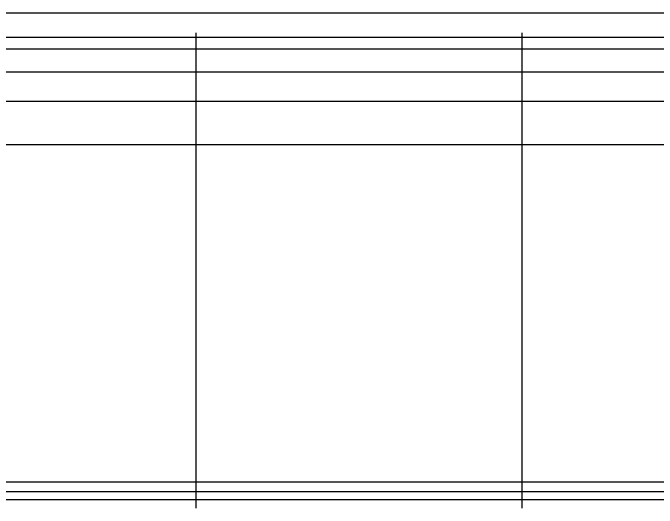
# Model space of a CAD drawing. Extents: x 33 to 1815, y -14679 to 245.
# Drawn here: x 49.673 to 50.86, y 6.794 to 7.707 of the extents above; entities that cross this region are included whole.
import ezdxf

# ---------------------------------------------------------------- set-up
doc = ezdxf.new("R2010")
doc.units = 0
doc.header["$MEASUREMENT"] = 0
doc.layers.add('VARANDA', color=1, linetype='CONTINUOUS')

msp = doc.modelspace()

# ---------------------------------------------------------------- linework, layer by layer
at = {"layer": 'VARANDA'}
for p, q in [((49.2828, 7.7067), (51.3432, 7.7067)), ((50.0112, 6.7941), (50.0112, 7.6701)), ((50.6112, 6.7941), (50.6112, 7.6701)), ((49.4178, 7.6617), (51.2082, 7.6617)), ((49.4142, 7.6402), (51.2118, 7.6402)), ((49.4142, 7.5981), (51.2118, 7.5981)), ((49.4178, 7.5438), (51.2082, 7.5438)), ((49.4178, 7.4639), (51.2082, 7.4639)), ((49.4178, 6.8427), (51.2082, 6.8427)), ((49.4142, 6.8246), (51.2118, 6.8246)), ((51.2118, 6.8097), (49.4178, 6.8097))]:
    msp.add_line(p, q, dxfattribs=at)

doc.saveas('drawing.dxf')
